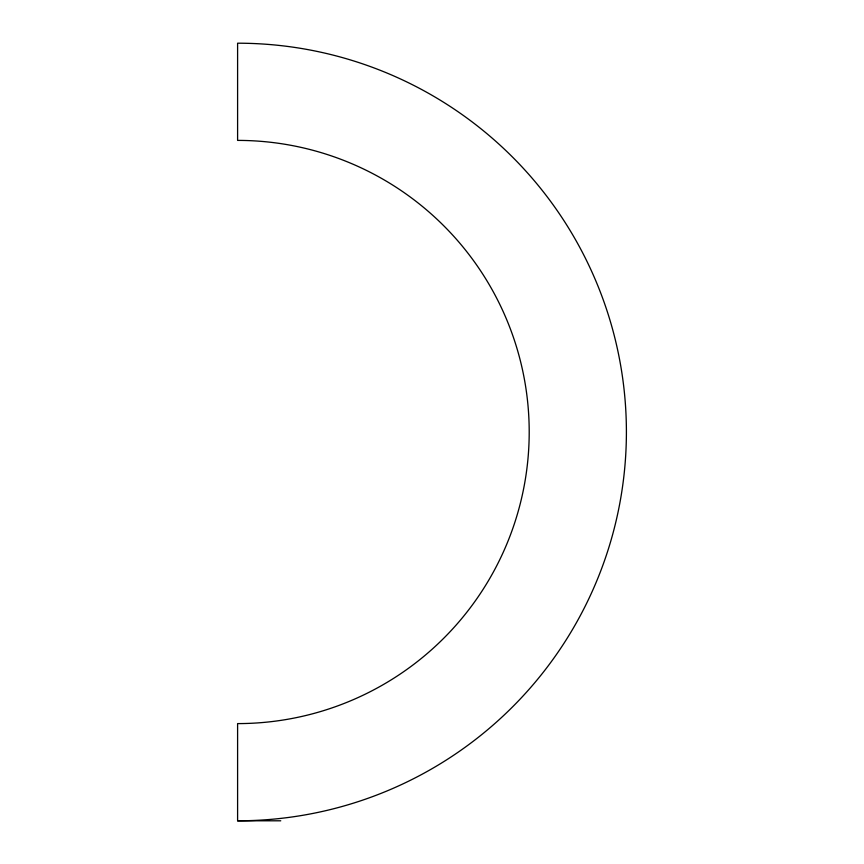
<?xml version="1.0" encoding="UTF-8"?>
<svg xmlns="http://www.w3.org/2000/svg" width="864" height="864" viewBox="0 0 864 864"><rect width="100%" height="100%" fill="white"/><g stroke="black" fill="none" stroke-linecap="round" stroke-linejoin="round"><path stroke-width="1.3" d="M237.6 820.8A388.8 388.8 0 0 0 626.4 432A388.8 388.8 0 0 0 237.6 43.2L237.6 140.4A291.6 291.6 0 0 1 529.2 432A291.6 291.6 0 0 1 237.6 723.6L237.6 820.8L280.757 820.8"/></g></svg>
